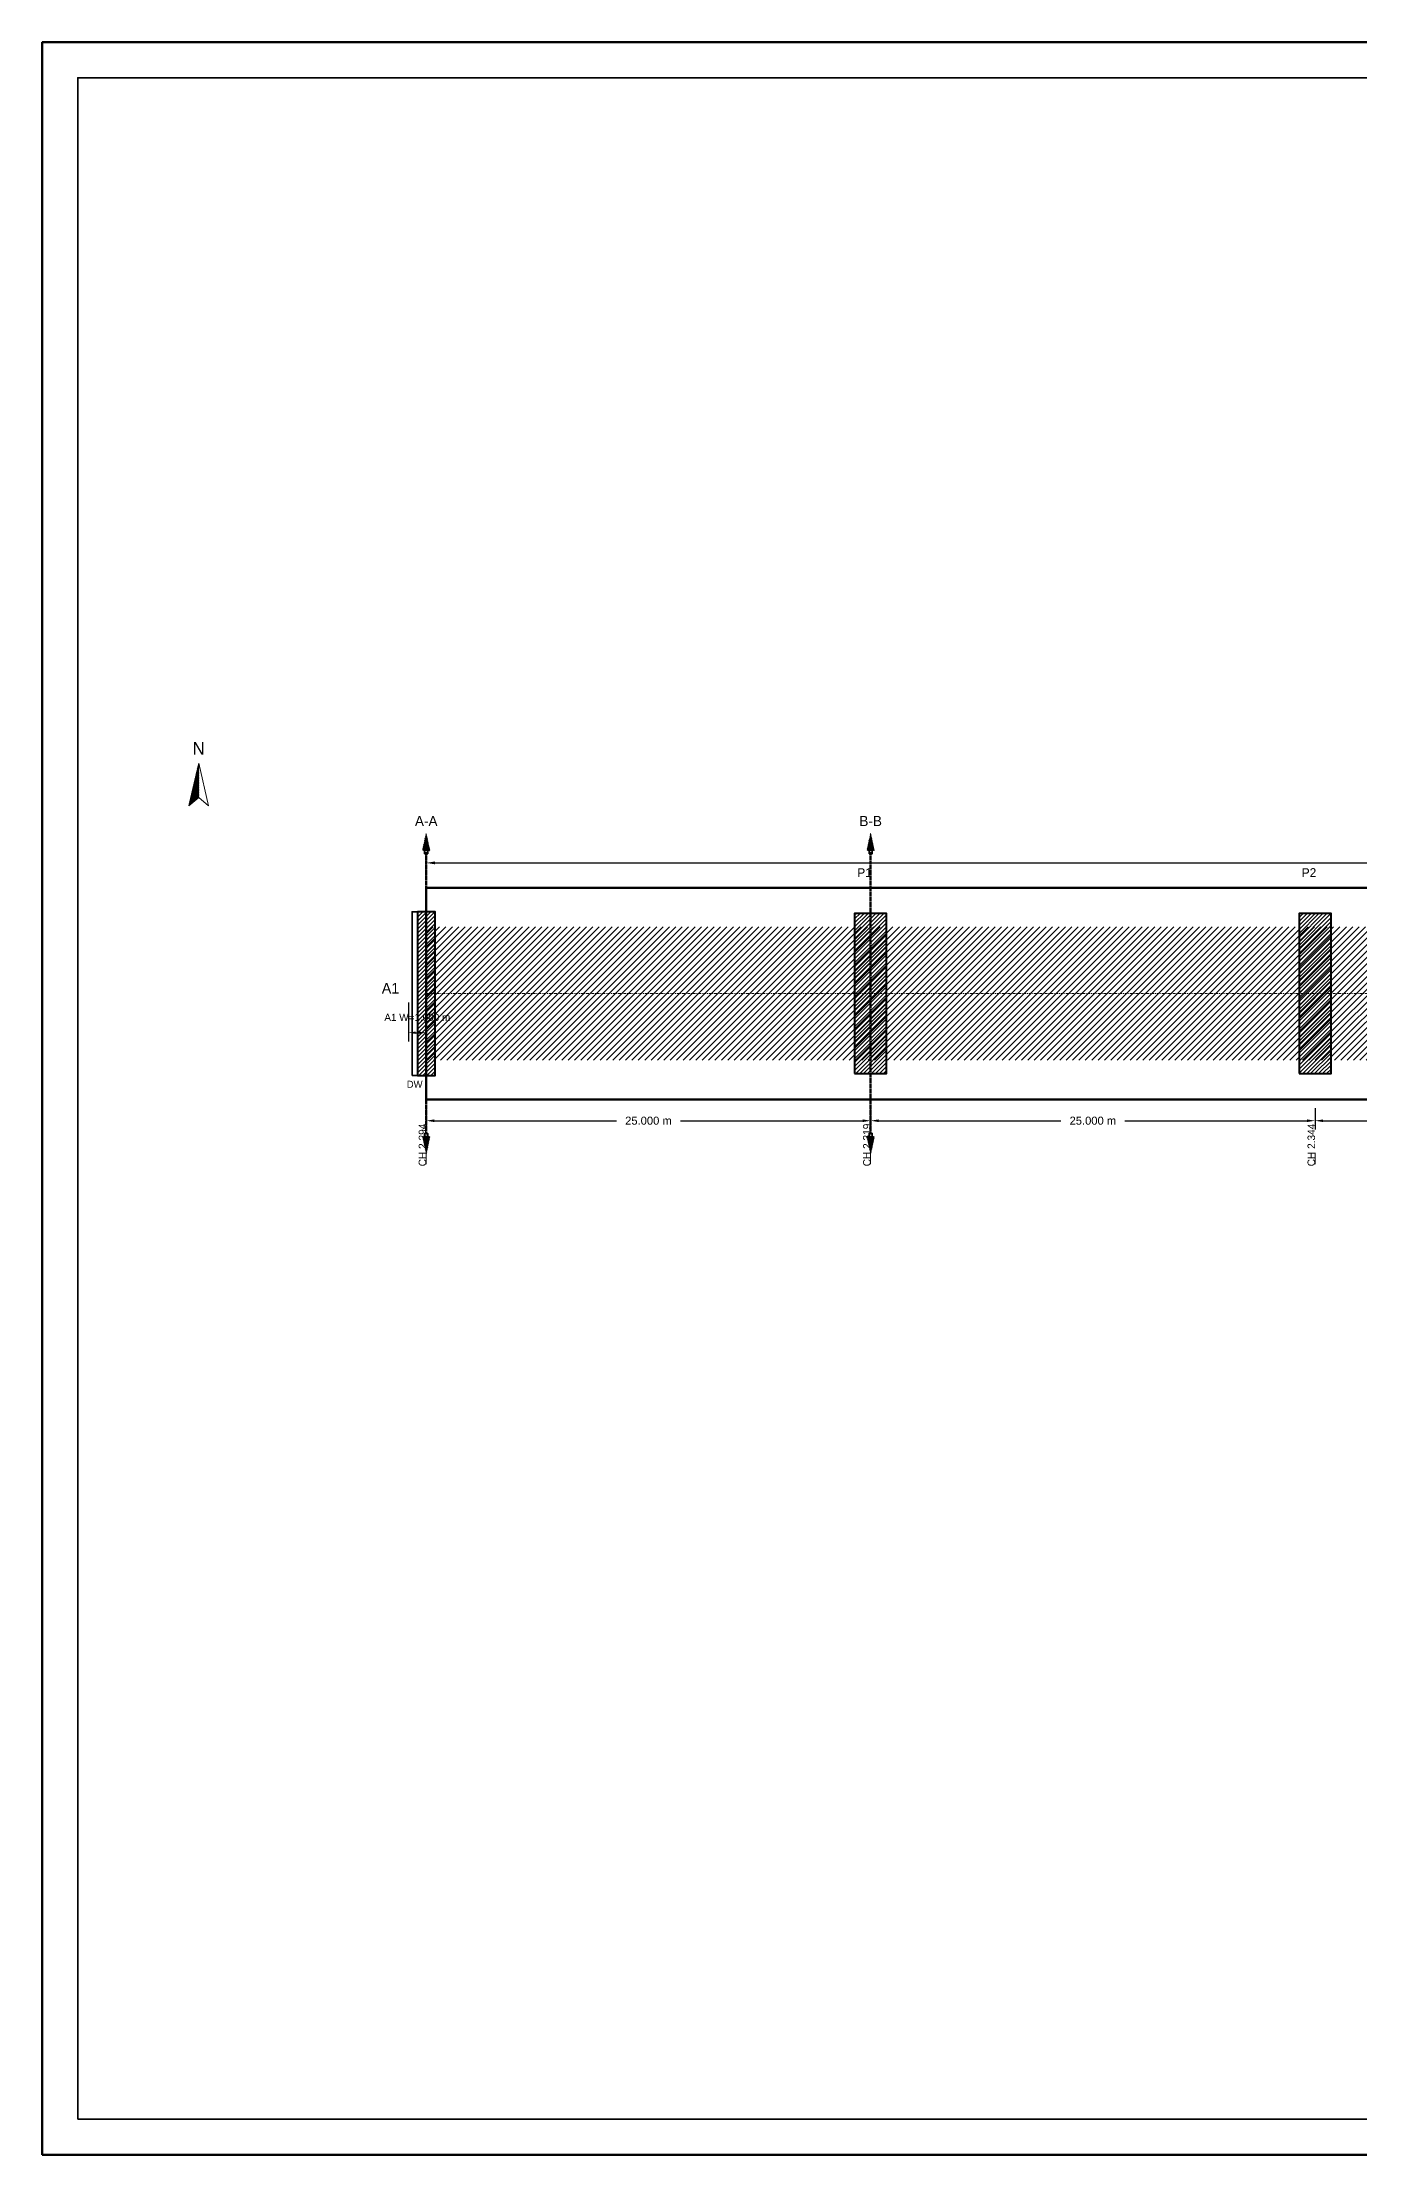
# Model space of a CAD drawing. Header units: metres. Extents: x 0 to 841, y 0 to 594.
# Drawn here: x 0 to 371, y 0 to 594 of the extents above; entities that cross this region are included whole.
import ezdxf
from ezdxf.enums import TextEntityAlignment as Align

# ---------------------------------------------------------------- set-up
doc = ezdxf.new("R2010")
doc.units = ezdxf.units.M
doc.linetypes.add('CENTER', pattern=[1.5, 0.75, -0.25, 0.25, -0.25])
doc.linetypes.add('DASHED', pattern=[0.5, 0.375, -0.125])
for name, color, linetype, lineweight in [('BORDER-INNER', 7, 'Continuous', 35), ('BORDER-OUTER', 7, 'Continuous', 70), ('CIVIL-CHAINAGE', 7, 'Continuous', 18), ('DIM-CHAINAGE', 3, 'Continuous', 18), ('DIM-LINEAR', 3, 'Continuous', 18), ('STRUC-CENTRE', 6, 'CENTER', 18), ('STRUC-HATCHING', 8, 'Continuous', 18), ('STRUC-OUTLINE', 1, 'Continuous', 50), ('STRUC-SECTION', 2, 'Continuous', 35), ('SUB-ABUT', 3, 'Continuous', 35), ('SUB-DIRT-WALL', 3, 'Continuous', 35), ('SUB-PIER', 2, 'Continuous', 35), ('SUPER-DECK', 2, 'Continuous', 50), ('SYM-NORTHARROW', 7, 'Continuous', 18), ('TEXT-GENERAL', 7, 'Continuous', 18), ('TEXT-HEADER', 7, 'Continuous', 25), ('TEXT-SPEC', 7, 'Continuous', 13)]:
    doc.layers.add(name, color=color, linetype=linetype, lineweight=lineweight)
doc.styles.add('BRIDGE_STD', font='Arial.ttf')
doc.dimstyles.new('pmb100', dxfattribs={"dimtxt": 2.5, "dimasz": 0.9375, "dimexe": 2.5, "dimexo": 2.5, "dimtad": 0, "dimtih": 1, "dimdec": 0, "dimtxsty": 'BRIDGE_STD', "dimcen": 2.5, "dimazin": 3, "dimtfac": 1, "dimtmove": 0, "dimatfit": 3})

msp = doc.modelspace()

# ---------------------------------------------------------------- hatches: boundary and pattern name
at = {"layer": 'STRUC-HATCHING'}
h = msp.add_hatch(dxfattribs=at)
h.set_pattern_fill('ANSI31', scale=0.4)
h.paths.add_polyline_path([(108, 307.75), (733, 307.75), (733, 345.25), (108, 345.25)])
at = {"layer": 'STRUC-SECTION'}
h = msp.add_hatch(dxfattribs=at)
h.set_pattern_fill('SOLID')
h.paths.add_polyline_path([(106.95, 366.7), (109.05, 366.7), (108, 371.5)])
h = msp.add_hatch(dxfattribs=at)
h.set_pattern_fill('SOLID')
h.paths.add_polyline_path([(231.95, 366.7), (234.05, 366.7), (233, 371.5)])
h = msp.add_hatch(dxfattribs=at)
h.set_pattern_fill('SOLID')
h.paths.add_polyline_path([(106.95, 286.3), (109.05, 286.3), (108, 281.5)])
h = msp.add_hatch(dxfattribs=at)
h.set_pattern_fill('SOLID')
h.paths.add_polyline_path([(231.95, 286.3), (234.05, 286.3), (233, 281.5)])
at = {"layer": 'SUB-ABUT'}
h = msp.add_hatch(dxfattribs=at)
h.set_pattern_fill('ANSI31', scale=0.25)
h.paths.add_polyline_path([(105.5, 303.5), (110.5, 303.5), (110.5, 349.5), (105.5, 349.5)])
at = {"layer": 'SUB-PIER'}
h = msp.add_hatch(dxfattribs=at)
h.set_pattern_fill('ANSI31', scale=0.25)
h.paths.add_polyline_path([(228.5, 304), (237.5, 304), (237.5, 349), (228.5, 349)])
h = msp.add_hatch(dxfattribs=at)
h.set_pattern_fill('ANSI31', scale=0.25)
h.paths.add_polyline_path([(353.5, 304), (362.5, 304), (362.5, 349), (353.5, 349)])
at = {"layer": 'SYM-NORTHARROW'}
h = msp.add_hatch(dxfattribs=at)
h.set_pattern_fill('SOLID')
h.paths.add_polyline_path([(44, 391.25), (41.2, 379.25), (44, 381.65)])

# ---------------------------------------------------------------- linework, layer by layer
at = {"layer": 'BORDER-INNER'}
msp.add_lwpolyline([(10, 10), (831, 10), (831, 584), (10, 584), (10, 10)], dxfattribs=at)
at = {"layer": 'BORDER-OUTER'}
msp.add_lwpolyline([(0, 0), (841, 0), (841, 594), (0, 594), (0, 0)], dxfattribs=at)
at = {"layer": 'CIVIL-CHAINAGE'}
for p, q in [((108, 281.75), (108, 278.562)), ((233, 281.75), (233, 278.562)), ((358, 281.75), (358, 278.562))]:
    msp.add_line(p, q, dxfattribs=at)
at = {"layer": 'STRUC-CENTRE'}
msp.add_line((108, 326.5), (733, 326.5), dxfattribs=at)
at = {"layer": 'STRUC-OUTLINE', "lineweight": 50}
msp.add_lwpolyline([(108, 296.75), (108, 356.25), (733, 356.25), (733, 296.75), (108, 296.75)], dxfattribs=at)
at = {"layer": 'STRUC-SECTION', "color": 1, "linetype": 'DASHED', "lineweight": 50}
for p, q in [((108, 366.25), (108, 286.75)), ((233, 366.25), (233, 286.75))]:
    msp.add_line(p, q, dxfattribs=at)
at = {"layer": 'STRUC-SECTION', "color": 1}
for points in [[(107.55, 365.8), (108.45, 365.8), (108.45, 366.7), (107.55, 366.7), (107.55, 365.8)], [(232.55, 365.8), (233.45, 365.8), (233.45, 366.7), (232.55, 366.7), (232.55, 365.8)], [(107.55, 286.3), (108.45, 286.3), (108.45, 287.2), (107.55, 287.2), (107.55, 286.3)], [(232.55, 286.3), (233.45, 286.3), (233.45, 287.2), (232.55, 287.2), (232.55, 286.3)]]:
    msp.add_lwpolyline(points, dxfattribs=at)
at = {"layer": 'SUB-ABUT', "lineweight": 40}
msp.add_lwpolyline([(105.5, 303.5), (110.5, 303.5), (110.5, 349.5), (105.5, 349.5), (105.5, 303.5)], dxfattribs=at)
at = {"layer": 'SUB-DIRT-WALL', "lineweight": 35}
msp.add_lwpolyline([(104, 303.5), (105.5, 303.5), (105.5, 349.5), (104, 349.5), (104, 303.5)], dxfattribs=at)
at = {"layer": 'SUB-PIER', "lineweight": 40}
for points in [[(228.5, 304), (237.5, 304), (237.5, 349), (228.5, 349), (228.5, 304)], [(353.5, 304), (362.5, 304), (362.5, 349), (353.5, 349), (353.5, 304)]]:
    msp.add_lwpolyline(points, dxfattribs=at)
at = {"layer": 'SUPER-DECK', "lineweight": 30}
msp.add_lwpolyline([(108, 296.75), (108, 356.25), (733, 356.25), (733, 296.75), (108, 296.75)], dxfattribs=at)
at = {"layer": 'SYM-NORTHARROW'}
msp.add_lwpolyline([(44, 391.25), (41.2, 379.25), (44, 381.65), (46.8, 379.25), (44, 391.25)], dxfattribs=at)

# ---------------------------------------------------------------- texts
at = {"layer": 'DIM-CHAINAGE'}
for s, p in [('CH 2.294', (108, 277.925)), ('CH 2.319', (233, 277.925)), ('CH 2.344', (358, 277.925))]:
    msp.add_text(s, height=2.125, rotation=90, dxfattribs=at).set_placement(p)
at = {"layer": 'SYM-NORTHARROW'}
msp.add_text('N', height=3.6, dxfattribs=at).set_placement((44, 393.65), align=Align.CENTER)
at = {"layer": 'TEXT-GENERAL'}
for s, height, p in [('P1', 2.5, (229.25, 359.25)), ('P2', 2.5, (354.25, 359.25)), ('A1', 3, (95.5, 326.5))]:
    msp.add_text(s, height=height, dxfattribs=at).set_placement(p)
at = {"layer": 'TEXT-HEADER', "color": 1}
for s, p in [('A-A', (108, 373.6)), ('B-B', (233, 373.6))]:
    msp.add_text(s, height=2.85, dxfattribs=at).set_placement(p, align=Align.CENTER)
at = {"layer": 'TEXT-SPEC'}
msp.add_text('DW', height=2, dxfattribs=at).set_placement((104.75, 300), align=Align.CENTER)

# ---------------------------------------------------------------- dimensions: what is measured, and where the dimension line sits
at = {"layer": 'DIM-LINEAR'}
for base, p1, p2, text, override in [((108, 363.25), (108, 356.25), (733, 356.25), 'Total L = 125.000 m', {"dimtxt": 2.5, "dimasz": 2.5, "dimgap": 1, "dimclrt": 3}), ((103, 315.5), (103, 326.5), (108, 326.5), 'A1 W=1.000 m', {"dimtxt": 2, "dimasz": 2, "dimgap": 0.8, "dimclrt": 3}), ((108, 290.75), (108, 296.75), (233, 296.75), '25.000 m', {"dimtxt": 2.25, "dimasz": 2.25, "dimgap": 0.9, "dimclrt": 3}), ((233, 290.75), (233, 296.75), (358, 296.75), '25.000 m', {"dimtxt": 2.25, "dimasz": 2.25, "dimgap": 0.9, "dimclrt": 3}), ((358, 290.75), (358, 296.75), (483, 296.75), '25.000 m', {"dimtxt": 2.25, "dimasz": 2.25, "dimgap": 0.9, "dimclrt": 3})]:
    msp.add_linear_dim(base=base, p1=p1, p2=p2, text=text, dimstyle='pmb100', override=override, dxfattribs=at).render()

doc.saveas('drawing.dxf')
